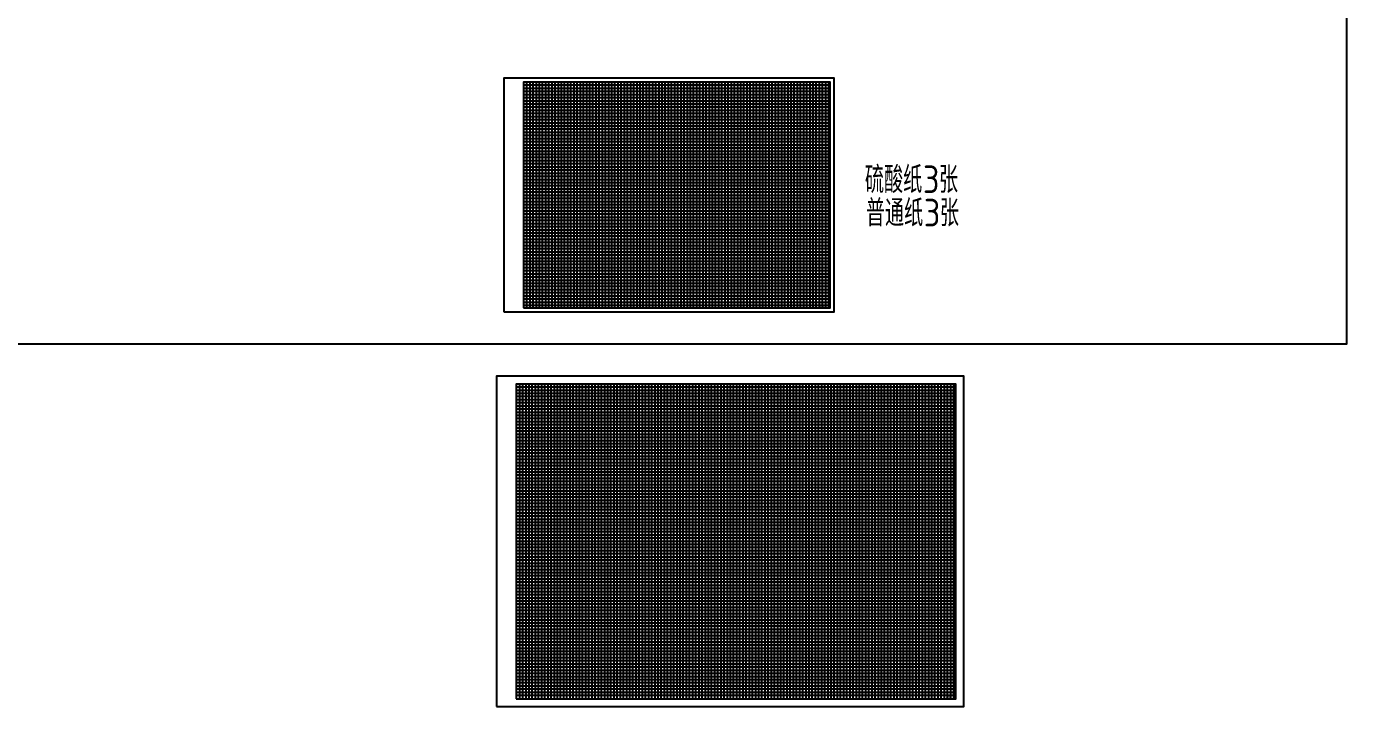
# Model space of a CAD drawing. Header units: millimetres. Extents: x 38046 to 69892, y 8139 to 15731.
# Drawn here: x 44734 to 46413, y 12161 to 13025 of the extents above; entities that cross this region are included whole.
import ezdxf

# ---------------------------------------------------------------- set-up
doc = ezdxf.new("R2010")
doc.units = ezdxf.units.MM
doc.header["$LTSCALE"] = 1000
doc.header["$MEASUREMENT"] = 0
doc.layers.get('0').update_dxf_attribs({"color": 3})
for name, color, linetype in [('PUB_TEXT', 3, 'Continuous'), ('PUB_TITLE', 4, 'Continuous'), ('图层3', 253, 'Continuous')]:
    doc.layers.add(name, color=color, linetype=linetype)
doc.layers.add('图层2', color=7, linetype='Continuous', true_color=0xd6d6d6)
doc.styles.get("Standard").update_dxf_attribs({"font": 'gbenor.shx', "bigfont": 'gbcbig.shx'})

msp = doc.modelspace()

# ---------------------------------------------------------------- linework, layer by layer
for p, q in [((45366.3, 12954.6), (45366.3, 12667.6)), ((45406.3, 12954.6), (45406.3, 12667.6)), ((45406.3, 12954.6), (45406.3, 12667.6)), ((45446.3, 12954.6), (45446.3, 12667.6)), ((45486.3, 12954.6), (45486.3, 12667.6)), ((45526.3, 12954.6), (45526.3, 12667.6)), ((45526.3, 12954.6), (45526.3, 12667.6)), ((45566.3, 12954.6), (45566.3, 12667.6)), ((45606.3, 12954.6), (45606.3, 12667.6)), ((45606.3, 12954.6), (45606.3, 12667.6)), ((45646.3, 12954.6), (45646.3, 12667.6)), ((45646.3, 12954.6), (45646.3, 12667.6)), ((45686.3, 12954.6), (45686.3, 12667.6)), ((45726.3, 12954.6), (45726.3, 12667.6)), ((45756.3, 12914.6), (45366.3, 12914.6)), ((45756.3, 12874.6), (45366.3, 12874.6)), ((45756.3, 12874.6), (45366.3, 12874.6)), ((45756.3, 12834.6), (45366.3, 12834.6)), ((45756.3, 12794.6), (45366.3, 12794.6)), ((45756.3, 12754.6), (45366.3, 12754.6)), ((45756.3, 12754.6), (45366.3, 12754.6)), ((45756.3, 12714.6), (45366.3, 12714.6)), ((45756.3, 12674.6), (45366.3, 12674.6)), ((45397.2, 12570.8), (45397.2, 12170.8)), ((45397.2, 12570.8), (45397.2, 12170.8)), ((45437.2, 12570.8), (45437.2, 12170.8)), ((45477.2, 12570.8), (45477.2, 12170.8)), ((45517.2, 12570.8), (45517.2, 12170.8)), ((45517.2, 12570.8), (45517.2, 12170.8)), ((45557.2, 12570.8), (45557.2, 12170.8)), ((45597.2, 12570.8), (45597.2, 12170.8)), ((45597.2, 12570.8), (45597.2, 12170.8)), ((45637.2, 12570.8), (45637.2, 12170.8)), ((45637.2, 12570.8), (45637.2, 12170.8)), ((45677.2, 12570.8), (45677.2, 12170.8)), ((45717.2, 12570.8), (45717.2, 12170.8)), ((45717.2, 12570.8), (45717.2, 12170.8)), ((45717.2, 12570.8), (45717.2, 12170.8)), ((45757.2, 12570.8), (45757.2, 12170.8)), ((45797.2, 12570.8), (45797.2, 12170.8)), ((45797.2, 12570.8), (45797.2, 12170.8)), ((45837.2, 12570.8), (45837.2, 12170.8)), ((45837.2, 12570.8), (45837.2, 12170.8)), ((45877.2, 12570.8), (45877.2, 12170.8)), ((45916.2, 12530.8), (45357.2, 12530.8)), ((45916.2, 12490.8), (45357.2, 12490.8)), ((45916.2, 12490.8), (45357.2, 12490.8)), ((45916.2, 12450.8), (45357.2, 12450.8)), ((45916.2, 12410.8), (45357.2, 12410.8)), ((45916.2, 12370.8), (45357.2, 12370.8)), ((45916.2, 12370.8), (45357.2, 12370.8)), ((45916.2, 12330.8), (45357.2, 12330.8)), ((45916.2, 12290.8), (45357.2, 12290.8)), ((45916.2, 12250.8), (45357.2, 12250.8)), ((45916.2, 12210.8), (45357.2, 12210.8)), ((45916.2, 12210.8), (45357.2, 12210.8))]:
    msp.add_line(p, q)
for points in [[(45446.3, 12954.6), (45446.3, 12667.6)], [(45566.3, 12954.6), (45566.3, 12667.6)], [(45686.3, 12954.6), (45686.3, 12667.6)], [(45756.3, 12834.6), (45366.3, 12834.6)], [(45756.3, 12714.6), (45366.3, 12714.6)], [(45437.2, 12570.8), (45437.2, 12170.8)], [(45557.2, 12570.8), (45557.2, 12170.8)], [(45677.2, 12570.8), (45677.2, 12170.8)], [(45757.2, 12570.8), (45757.2, 12170.8)], [(45877.2, 12570.8), (45877.2, 12170.8)], [(45916.2, 12450.8), (45357.2, 12450.8)], [(45916.2, 12330.8), (45357.2, 12330.8)], [(45916.2, 12290.8), (45357.2, 12290.8)]]:
    msp.add_lwpolyline(points)
at = {"layer": 'PUB_TITLE'}
for points in [[(45341.3, 12662.6), (45761.3, 12662.6), (45761.3, 12959.6), (45341.3, 12959.6)], [(45366.3, 12667.6), (45756.3, 12667.6), (45756.3, 12954.6), (45366.3, 12954.6)], [(45332.2, 12160.8), (45926.2, 12160.8), (45926.2, 12580.8), (45332.2, 12580.8)], [(45357.2, 12170.8), (45916.2, 12170.8), (45916.2, 12570.8), (45357.2, 12570.8)]]:
    msp.add_lwpolyline(points, close=True, dxfattribs=at)
at = {"layer": '图层2'}
for p, q in [((45756.3, 12954.6), (45366.3, 12954.6)), ((45366.3, 12954.6), (45366.3, 12667.6)), ((45756.3, 12950.6), (45366.3, 12950.6)), ((45756.3, 12946.6), (45366.3, 12946.6)), ((45756.3, 12942.6), (45366.3, 12942.6)), ((45370.3, 12954.6), (45370.3, 12667.6)), ((45374.3, 12954.6), (45374.3, 12667.6)), ((45378.3, 12954.6), (45378.3, 12667.6)), ((45382.3, 12954.6), (45382.3, 12667.6)), ((45386.3, 12954.6), (45386.3, 12667.6)), ((45390.3, 12954.6), (45390.3, 12667.6)), ((45394.3, 12954.6), (45394.3, 12667.6)), ((45398.3, 12954.6), (45398.3, 12667.6)), ((45402.3, 12954.6), (45402.3, 12667.6)), ((45410.3, 12954.6), (45410.3, 12667.6)), ((45414.3, 12954.6), (45414.3, 12667.6)), ((45418.3, 12954.6), (45418.3, 12667.6)), ((45422.3, 12954.6), (45422.3, 12667.6)), ((45426.3, 12954.6), (45426.3, 12667.6)), ((45430.3, 12954.6), (45430.3, 12667.6)), ((45434.3, 12954.6), (45434.3, 12667.6)), ((45438.3, 12954.6), (45438.3, 12667.6)), ((45442.3, 12954.6), (45442.3, 12667.6)), ((45450.3, 12954.6), (45450.3, 12667.6)), ((45454.3, 12954.6), (45454.3, 12667.6)), ((45458.3, 12954.6), (45458.3, 12667.6)), ((45462.3, 12954.6), (45462.3, 12667.6)), ((45466.3, 12954.6), (45466.3, 12667.6)), ((45470.3, 12954.6), (45470.3, 12667.6)), ((45474.3, 12954.6), (45474.3, 12667.6)), ((45478.3, 12954.6), (45478.3, 12667.6)), ((45482.3, 12954.6), (45482.3, 12667.6)), ((45490.3, 12954.6), (45490.3, 12667.6)), ((45494.3, 12954.6), (45494.3, 12667.6)), ((45498.3, 12954.6), (45498.3, 12667.6)), ((45502.3, 12954.6), (45502.3, 12667.6)), ((45506.3, 12954.6), (45506.3, 12667.6)), ((45510.3, 12954.6), (45510.3, 12667.6)), ((45514.3, 12954.6), (45514.3, 12667.6)), ((45518.3, 12954.6), (45518.3, 12667.6)), ((45522.3, 12954.6), (45522.3, 12667.6)), ((45530.3, 12954.6), (45530.3, 12667.6)), ((45534.3, 12954.6), (45534.3, 12667.6)), ((45538.3, 12954.6), (45538.3, 12667.6)), ((45542.3, 12954.6), (45542.3, 12667.6)), ((45546.3, 12954.6), (45546.3, 12667.6)), ((45550.3, 12954.6), (45550.3, 12667.6)), ((45554.3, 12954.6), (45554.3, 12667.6)), ((45558.3, 12954.6), (45558.3, 12667.6)), ((45562.3, 12954.6), (45562.3, 12667.6)), ((45570.3, 12954.6), (45570.3, 12667.6)), ((45574.3, 12954.6), (45574.3, 12667.6)), ((45578.3, 12954.6), (45578.3, 12667.6)), ((45582.3, 12954.6), (45582.3, 12667.6)), ((45586.3, 12954.6), (45586.3, 12667.6)), ((45590.3, 12954.6), (45590.3, 12667.6)), ((45594.3, 12954.6), (45594.3, 12667.6)), ((45598.3, 12954.6), (45598.3, 12667.6)), ((45602.3, 12954.6), (45602.3, 12667.6)), ((45610.3, 12954.6), (45610.3, 12667.6)), ((45614.3, 12954.6), (45614.3, 12667.6)), ((45618.3, 12954.6), (45618.3, 12667.6)), ((45622.3, 12954.6), (45622.3, 12667.6)), ((45626.3, 12954.6), (45626.3, 12667.6)), ((45630.3, 12954.6), (45630.3, 12667.6)), ((45634.3, 12954.6), (45634.3, 12667.6)), ((45638.3, 12954.6), (45638.3, 12667.6)), ((45642.3, 12954.6), (45642.3, 12667.6)), ((45650.3, 12954.6), (45650.3, 12667.6)), ((45654.3, 12954.6), (45654.3, 12667.6)), ((45658.3, 12954.6), (45658.3, 12667.6)), ((45662.3, 12954.6), (45662.3, 12667.6)), ((45666.3, 12954.6), (45666.3, 12667.6)), ((45670.3, 12954.6), (45670.3, 12667.6)), ((45674.3, 12954.6), (45674.3, 12667.6)), ((45678.3, 12954.6), (45678.3, 12667.6)), ((45682.3, 12954.6), (45682.3, 12667.6)), ((45690.3, 12954.6), (45690.3, 12667.6)), ((45694.3, 12954.6), (45694.3, 12667.6)), ((45698.3, 12954.6), (45698.3, 12667.6)), ((45702.3, 12954.6), (45702.3, 12667.6)), ((45706.3, 12954.6), (45706.3, 12667.6)), ((45710.3, 12954.6), (45710.3, 12667.6)), ((45714.3, 12954.6), (45714.3, 12667.6)), ((45718.3, 12954.6), (45718.3, 12667.6)), ((45722.3, 12954.6), (45722.3, 12667.6)), ((45730.3, 12954.6), (45730.3, 12667.6)), ((45734.3, 12954.6), (45734.3, 12667.6)), ((45738.3, 12954.6), (45738.3, 12667.6)), ((45742.3, 12954.6), (45742.3, 12667.6)), ((45746.3, 12954.6), (45746.3, 12667.6)), ((45750.3, 12954.6), (45750.3, 12667.6)), ((45754.3, 12954.6), (45754.3, 12667.6)), ((45756.3, 12938.6), (45366.3, 12938.6)), ((45756.3, 12934.6), (45366.3, 12934.6)), ((45756.3, 12930.6), (45366.3, 12930.6)), ((45756.3, 12926.6), (45366.3, 12926.6)), ((45756.3, 12922.6), (45366.3, 12922.6)), ((45756.3, 12918.6), (45366.3, 12918.6)), ((45756.3, 12910.6), (45366.3, 12910.6)), ((45756.3, 12906.6), (45366.3, 12906.6)), ((45756.3, 12902.6), (45366.3, 12902.6)), ((45756.3, 12898.6), (45366.3, 12898.6)), ((45756.3, 12894.6), (45366.3, 12894.6)), ((45756.3, 12890.6), (45366.3, 12890.6)), ((45756.3, 12886.6), (45366.3, 12886.6)), ((45756.3, 12882.6), (45366.3, 12882.6)), ((45756.3, 12878.6), (45366.3, 12878.6)), ((45756.3, 12870.6), (45366.3, 12870.6)), ((45756.3, 12866.6), (45366.3, 12866.6)), ((45756.3, 12862.6), (45366.3, 12862.6)), ((45756.3, 12858.6), (45366.3, 12858.6)), ((45756.3, 12854.6), (45366.3, 12854.6)), ((45756.3, 12850.6), (45366.3, 12850.6)), ((45756.3, 12846.6), (45366.3, 12846.6)), ((45756.3, 12842.6), (45366.3, 12842.6)), ((45756.3, 12838.6), (45366.3, 12838.6)), ((45756.3, 12830.6), (45366.3, 12830.6)), ((45756.3, 12826.6), (45366.3, 12826.6)), ((45756.3, 12822.6), (45366.3, 12822.6)), ((45756.3, 12818.6), (45366.3, 12818.6)), ((45756.3, 12814.6), (45366.3, 12814.6)), ((45756.3, 12810.6), (45366.3, 12810.6)), ((45756.3, 12806.6), (45366.3, 12806.6)), ((45756.3, 12802.6), (45366.3, 12802.6)), ((45756.3, 12798.6), (45366.3, 12798.6)), ((45756.3, 12790.6), (45366.3, 12790.6)), ((45756.3, 12786.6), (45366.3, 12786.6)), ((45756.3, 12782.6), (45366.3, 12782.6)), ((45756.3, 12778.6), (45366.3, 12778.6)), ((45756.3, 12774.6), (45366.3, 12774.6)), ((45756.3, 12770.6), (45366.3, 12770.6)), ((45756.3, 12766.6), (45366.3, 12766.6)), ((45756.3, 12762.6), (45366.3, 12762.6)), ((45756.3, 12758.6), (45366.3, 12758.6)), ((45756.3, 12750.6), (45366.3, 12750.6)), ((45756.3, 12746.6), (45366.3, 12746.6)), ((45756.3, 12742.6), (45366.3, 12742.6)), ((45756.3, 12738.6), (45366.3, 12738.6)), ((45756.3, 12734.6), (45366.3, 12734.6)), ((45756.3, 12730.6), (45366.3, 12730.6)), ((45756.3, 12726.6), (45366.3, 12726.6)), ((45756.3, 12722.6), (45366.3, 12722.6)), ((45756.3, 12718.6), (45366.3, 12718.6)), ((45756.3, 12710.6), (45366.3, 12710.6)), ((45756.3, 12706.6), (45366.3, 12706.6)), ((45756.3, 12702.6), (45366.3, 12702.6)), ((45756.3, 12698.6), (45366.3, 12698.6)), ((45756.3, 12694.6), (45366.3, 12694.6)), ((45756.3, 12690.6), (45366.3, 12690.6)), ((45756.3, 12686.6), (45366.3, 12686.6)), ((45756.3, 12682.6), (45366.3, 12682.6)), ((45756.3, 12678.6), (45366.3, 12678.6)), ((45756.3, 12670.6), (45366.3, 12670.6)), ((45916.2, 12570.8), (45357.2, 12570.8)), ((45357.2, 12570.8), (45357.2, 12170.8)), ((45916.2, 12566.8), (45357.2, 12566.8)), ((45916.2, 12562.8), (45357.2, 12562.8)), ((45916.2, 12558.8), (45357.2, 12558.8)), ((45361.2, 12570.8), (45361.2, 12170.8)), ((45365.2, 12570.8), (45365.2, 12170.8)), ((45369.2, 12570.8), (45369.2, 12170.8)), ((45373.2, 12570.8), (45373.2, 12170.8)), ((45377.2, 12570.8), (45377.2, 12170.8)), ((45381.2, 12570.8), (45381.2, 12170.8)), ((45385.2, 12570.8), (45385.2, 12170.8)), ((45389.2, 12570.8), (45389.2, 12170.8)), ((45393.2, 12570.8), (45393.2, 12170.8)), ((45401.2, 12570.8), (45401.2, 12170.8)), ((45405.2, 12570.8), (45405.2, 12170.8)), ((45409.2, 12570.8), (45409.2, 12170.8)), ((45413.2, 12570.8), (45413.2, 12170.8)), ((45417.2, 12570.8), (45417.2, 12170.8)), ((45421.2, 12570.8), (45421.2, 12170.8)), ((45425.2, 12570.8), (45425.2, 12170.8)), ((45429.2, 12570.8), (45429.2, 12170.8)), ((45433.2, 12570.8), (45433.2, 12170.8)), ((45441.2, 12570.8), (45441.2, 12170.8)), ((45445.2, 12570.8), (45445.2, 12170.8)), ((45449.2, 12570.8), (45449.2, 12170.8)), ((45453.2, 12570.8), (45453.2, 12170.8)), ((45457.2, 12570.8), (45457.2, 12170.8)), ((45461.2, 12570.8), (45461.2, 12170.8)), ((45465.2, 12570.8), (45465.2, 12170.8)), ((45469.2, 12570.8), (45469.2, 12170.8)), ((45473.2, 12570.8), (45473.2, 12170.8)), ((45481.2, 12570.8), (45481.2, 12170.8)), ((45485.2, 12570.8), (45485.2, 12170.8)), ((45489.2, 12570.8), (45489.2, 12170.8)), ((45493.2, 12570.8), (45493.2, 12170.8)), ((45497.2, 12570.8), (45497.2, 12170.8)), ((45501.2, 12570.8), (45501.2, 12170.8)), ((45505.2, 12570.8), (45505.2, 12170.8)), ((45509.2, 12570.8), (45509.2, 12170.8)), ((45513.2, 12570.8), (45513.2, 12170.8)), ((45521.2, 12570.8), (45521.2, 12170.8)), ((45525.2, 12570.8), (45525.2, 12170.8)), ((45529.2, 12570.8), (45529.2, 12170.8)), ((45533.2, 12570.8), (45533.2, 12170.8)), ((45537.2, 12570.8), (45537.2, 12170.8)), ((45541.2, 12570.8), (45541.2, 12170.8)), ((45545.2, 12570.8), (45545.2, 12170.8)), ((45549.2, 12570.8), (45549.2, 12170.8)), ((45553.2, 12570.8), (45553.2, 12170.8)), ((45561.2, 12570.8), (45561.2, 12170.8)), ((45565.2, 12570.8), (45565.2, 12170.8)), ((45569.2, 12570.8), (45569.2, 12170.8)), ((45573.2, 12570.8), (45573.2, 12170.8)), ((45577.2, 12570.8), (45577.2, 12170.8)), ((45581.2, 12570.8), (45581.2, 12170.8)), ((45585.2, 12570.8), (45585.2, 12170.8)), ((45589.2, 12570.8), (45589.2, 12170.8)), ((45593.2, 12570.8), (45593.2, 12170.8)), ((45601.2, 12570.8), (45601.2, 12170.8)), ((45605.2, 12570.8), (45605.2, 12170.8)), ((45609.2, 12570.8), (45609.2, 12170.8)), ((45613.2, 12570.8), (45613.2, 12170.8)), ((45617.2, 12570.8), (45617.2, 12170.8)), ((45621.2, 12570.8), (45621.2, 12170.8)), ((45625.2, 12570.8), (45625.2, 12170.8)), ((45629.2, 12570.8), (45629.2, 12170.8)), ((45633.2, 12570.8), (45633.2, 12170.8)), ((45641.2, 12570.8), (45641.2, 12170.8)), ((45645.2, 12570.8), (45645.2, 12170.8)), ((45649.2, 12570.8), (45649.2, 12170.8)), ((45653.2, 12570.8), (45653.2, 12170.8)), ((45657.2, 12570.8), (45657.2, 12170.8)), ((45661.2, 12570.8), (45661.2, 12170.8)), ((45665.2, 12570.8), (45665.2, 12170.8)), ((45669.2, 12570.8), (45669.2, 12170.8)), ((45673.2, 12570.8), (45673.2, 12170.8)), ((45681.2, 12570.8), (45681.2, 12170.8)), ((45685.2, 12570.8), (45685.2, 12170.8)), ((45689.2, 12570.8), (45689.2, 12170.8)), ((45693.2, 12570.8), (45693.2, 12170.8)), ((45697.2, 12570.8), (45697.2, 12170.8)), ((45701.2, 12570.8), (45701.2, 12170.8)), ((45705.2, 12570.8), (45705.2, 12170.8)), ((45709.2, 12570.8), (45709.2, 12170.8)), ((45713.2, 12570.8), (45713.2, 12170.8)), ((45721.2, 12570.8), (45721.2, 12170.8)), ((45725.2, 12570.8), (45725.2, 12170.8)), ((45729.2, 12570.8), (45729.2, 12170.8)), ((45733.2, 12570.8), (45733.2, 12170.8)), ((45737.2, 12570.8), (45737.2, 12170.8)), ((45741.2, 12570.8), (45741.2, 12170.8)), ((45745.2, 12570.8), (45745.2, 12170.8)), ((45749.2, 12570.8), (45749.2, 12170.8)), ((45753.2, 12570.8), (45753.2, 12170.8)), ((45761.2, 12570.8), (45761.2, 12170.8)), ((45765.2, 12570.8), (45765.2, 12170.8)), ((45769.2, 12570.8), (45769.2, 12170.8)), ((45773.2, 12570.8), (45773.2, 12170.8)), ((45777.2, 12570.8), (45777.2, 12170.8)), ((45781.2, 12570.8), (45781.2, 12170.8)), ((45785.2, 12570.8), (45785.2, 12170.8)), ((45789.2, 12570.8), (45789.2, 12170.8)), ((45793.2, 12570.8), (45793.2, 12170.8)), ((45801.2, 12570.8), (45801.2, 12170.8)), ((45805.2, 12570.8), (45805.2, 12170.8)), ((45809.2, 12570.8), (45809.2, 12170.8)), ((45813.2, 12570.8), (45813.2, 12170.8)), ((45817.2, 12570.8), (45817.2, 12170.8)), ((45821.2, 12570.8), (45821.2, 12170.8)), ((45825.2, 12570.8), (45825.2, 12170.8)), ((45829.2, 12570.8), (45829.2, 12170.8)), ((45833.2, 12570.8), (45833.2, 12170.8)), ((45841.2, 12570.8), (45841.2, 12170.8)), ((45845.2, 12570.8), (45845.2, 12170.8)), ((45849.2, 12570.8), (45849.2, 12170.8)), ((45853.2, 12570.8), (45853.2, 12170.8)), ((45857.2, 12570.8), (45857.2, 12170.8)), ((45861.2, 12570.8), (45861.2, 12170.8)), ((45865.2, 12570.8), (45865.2, 12170.8)), ((45869.2, 12570.8), (45869.2, 12170.8)), ((45873.2, 12570.8), (45873.2, 12170.8)), ((45881.2, 12570.8), (45881.2, 12170.8)), ((45885.2, 12570.8), (45885.2, 12170.8)), ((45889.2, 12570.8), (45889.2, 12170.8)), ((45893.2, 12570.8), (45893.2, 12170.8)), ((45897.2, 12570.8), (45897.2, 12170.8)), ((45901.2, 12570.8), (45901.2, 12170.8)), ((45905.2, 12570.8), (45905.2, 12170.8)), ((45909.2, 12570.8), (45909.2, 12170.8)), ((45913.2, 12570.8), (45913.2, 12170.8)), ((45916.2, 12554.8), (45357.2, 12554.8)), ((45916.2, 12550.8), (45357.2, 12550.8)), ((45916.2, 12546.8), (45357.2, 12546.8)), ((45916.2, 12542.8), (45357.2, 12542.8)), ((45916.2, 12538.8), (45357.2, 12538.8)), ((45916.2, 12534.8), (45357.2, 12534.8)), ((45916.2, 12526.8), (45357.2, 12526.8)), ((45916.2, 12522.8), (45357.2, 12522.8)), ((45916.2, 12518.8), (45357.2, 12518.8)), ((45916.2, 12514.8), (45357.2, 12514.8)), ((45916.2, 12510.8), (45357.2, 12510.8)), ((45916.2, 12506.8), (45357.2, 12506.8)), ((45916.2, 12502.8), (45357.2, 12502.8)), ((45916.2, 12498.8), (45357.2, 12498.8)), ((45916.2, 12494.8), (45357.2, 12494.8)), ((45916.2, 12486.8), (45357.2, 12486.8)), ((45916.2, 12482.8), (45357.2, 12482.8)), ((45916.2, 12478.8), (45357.2, 12478.8)), ((45916.2, 12474.8), (45357.2, 12474.8)), ((45916.2, 12470.8), (45357.2, 12470.8)), ((45916.2, 12466.8), (45357.2, 12466.8)), ((45916.2, 12462.8), (45357.2, 12462.8)), ((45916.2, 12458.8), (45357.2, 12458.8)), ((45916.2, 12454.8), (45357.2, 12454.8)), ((45916.2, 12446.8), (45357.2, 12446.8)), ((45916.2, 12442.8), (45357.2, 12442.8)), ((45916.2, 12438.8), (45357.2, 12438.8)), ((45916.2, 12434.8), (45357.2, 12434.8)), ((45916.2, 12430.8), (45357.2, 12430.8)), ((45916.2, 12426.8), (45357.2, 12426.8)), ((45916.2, 12422.8), (45357.2, 12422.8)), ((45916.2, 12418.8), (45357.2, 12418.8)), ((45916.2, 12414.8), (45357.2, 12414.8)), ((45916.2, 12406.8), (45357.2, 12406.8)), ((45916.2, 12402.8), (45357.2, 12402.8)), ((45916.2, 12398.8), (45357.2, 12398.8)), ((45916.2, 12394.8), (45357.2, 12394.8)), ((45916.2, 12390.8), (45357.2, 12390.8)), ((45916.2, 12386.8), (45357.2, 12386.8)), ((45916.2, 12382.8), (45357.2, 12382.8)), ((45916.2, 12378.8), (45357.2, 12378.8)), ((45916.2, 12374.8), (45357.2, 12374.8)), ((45916.2, 12366.8), (45357.2, 12366.8)), ((45916.2, 12362.8), (45357.2, 12362.8)), ((45916.2, 12358.8), (45357.2, 12358.8)), ((45916.2, 12354.8), (45357.2, 12354.8)), ((45916.2, 12350.8), (45357.2, 12350.8)), ((45916.2, 12346.8), (45357.2, 12346.8)), ((45916.2, 12342.8), (45357.2, 12342.8)), ((45916.2, 12338.8), (45357.2, 12338.8)), ((45916.2, 12334.8), (45357.2, 12334.8)), ((45916.2, 12326.8), (45357.2, 12326.8)), ((45916.2, 12322.8), (45357.2, 12322.8)), ((45916.2, 12318.8), (45357.2, 12318.8)), ((45916.2, 12314.8), (45357.2, 12314.8)), ((45916.2, 12310.8), (45357.2, 12310.8)), ((45916.2, 12306.8), (45357.2, 12306.8)), ((45916.2, 12302.8), (45357.2, 12302.8)), ((45916.2, 12298.8), (45357.2, 12298.8)), ((45916.2, 12294.8), (45357.2, 12294.8)), ((45916.2, 12286.8), (45357.2, 12286.8)), ((45916.2, 12282.8), (45357.2, 12282.8)), ((45916.2, 12278.8), (45357.2, 12278.8)), ((45916.2, 12274.8), (45357.2, 12274.8)), ((45916.2, 12270.8), (45357.2, 12270.8)), ((45916.2, 12266.8), (45357.2, 12266.8)), ((45916.2, 12262.8), (45357.2, 12262.8)), ((45916.2, 12258.8), (45357.2, 12258.8)), ((45916.2, 12254.8), (45357.2, 12254.8)), ((45916.2, 12246.8), (45357.2, 12246.8)), ((45916.2, 12242.8), (45357.2, 12242.8)), ((45916.2, 12238.8), (45357.2, 12238.8)), ((45916.2, 12234.8), (45357.2, 12234.8)), ((45916.2, 12230.8), (45357.2, 12230.8)), ((45916.2, 12226.8), (45357.2, 12226.8)), ((45916.2, 12222.8), (45357.2, 12222.8)), ((45916.2, 12218.8), (45357.2, 12218.8)), ((45916.2, 12214.8), (45357.2, 12214.8)), ((45916.2, 12206.8), (45357.2, 12206.8)), ((45916.2, 12202.8), (45357.2, 12202.8)), ((45916.2, 12198.8), (45357.2, 12198.8)), ((45916.2, 12194.8), (45357.2, 12194.8)), ((45916.2, 12190.8), (45357.2, 12190.8)), ((45916.2, 12186.8), (45357.2, 12186.8)), ((45916.2, 12182.8), (45357.2, 12182.8)), ((45916.2, 12178.8), (45357.2, 12178.8)), ((45916.2, 12174.8), (45357.2, 12174.8))]:
    msp.add_line(p, q, dxfattribs=at)
at = {"layer": '图层3', "color": 1}
msp.add_lwpolyline([(38045.9, 13396.9), (46413, 13396.9), (46413, 12621.3), (38045.9, 12621.3)], close=True, dxfattribs=at)

# ---------------------------------------------------------------- texts
at = {"layer": 'PUB_TEXT'}
for s, height, p in [('硫酸纸', 33.76, (45800.5, 12813.6)), ('3', 35, (45874.3, 12813.6)), ('张', 33.8, (45894.7, 12813.6)), ('普通纸', 33.76, (45801.7, 12771.2)), ('3', 35, (45875.4, 12771.2)), ('张', 33.8, (45895.8, 12771.2)), ('1:250', 3.5, (45740.3, 12668.5)), ('1:250', 3.5, (45900.2, 12171.7))]:
    msp.add_text(s, height=height, dxfattribs=at).set_placement(p)

doc.saveas('drawing.dxf')
